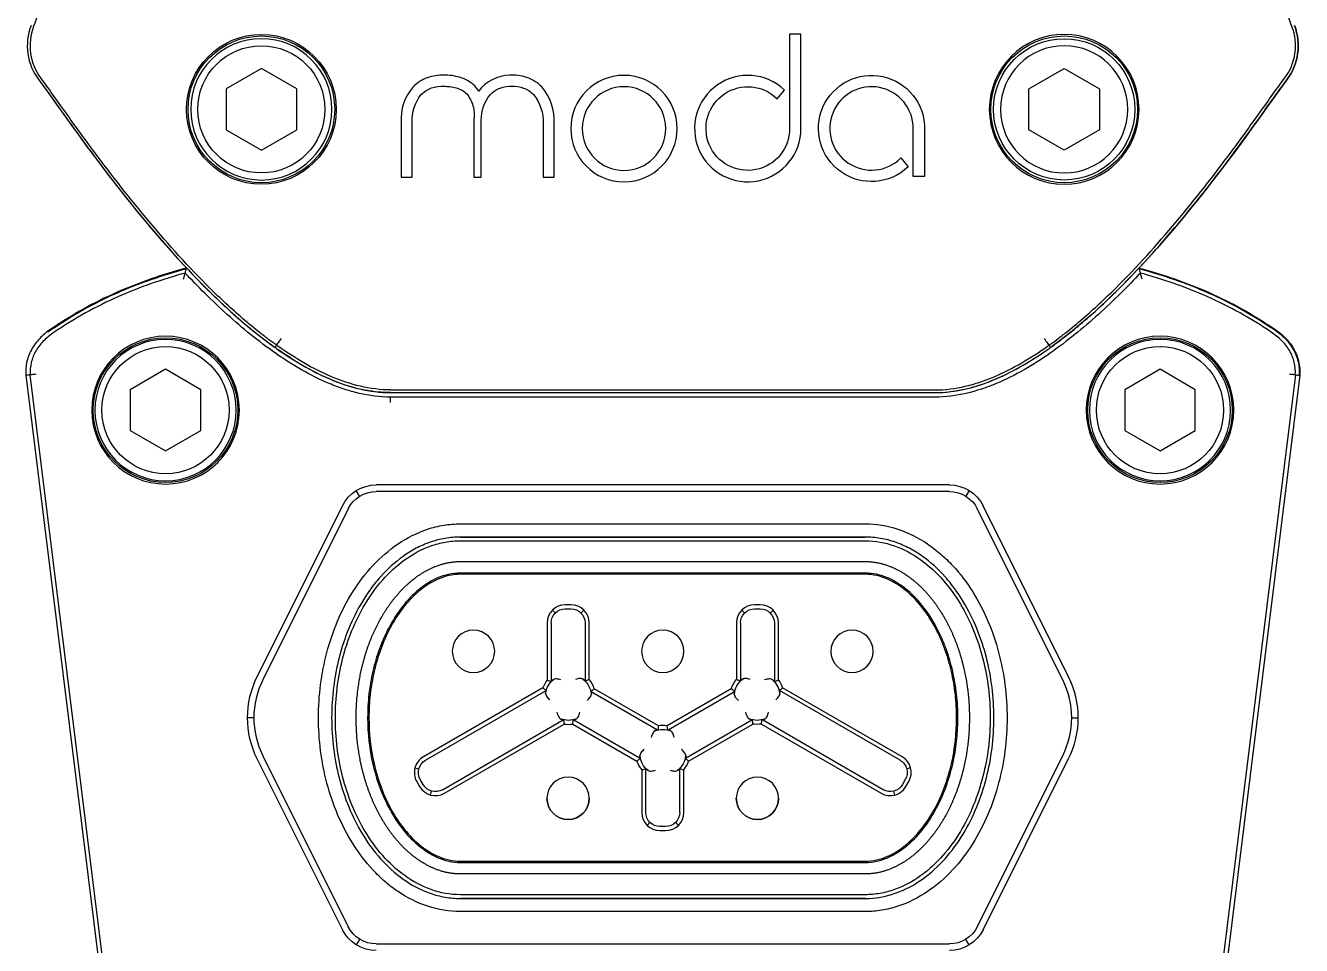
# Model space of a CAD drawing. Header units: inches. Extents: x -0.4 to 22.1, y -0.1 to 18.6.
# Drawn here: x 2.514 to 4.292, y 16.311 to 17.592 of the extents above; entities that cross this region are included whole.
import ezdxf

# ---------------------------------------------------------------- set-up
doc = ezdxf.new("R2010")
doc.units = ezdxf.units.IN
doc.header["$MEASUREMENT"] = 0
doc.layers.add('Graze 2.0', color=253, linetype='Continuous')

msp = doc.modelspace()

# ---------------------------------------------------------------- linework, layer by layer
at = {"layer": 'Graze 2.0'}
for p, q in [((3.578584, 17.580134), (3.578584, 17.448724)), ((3.594485, 17.580134), (3.578584, 17.580134)), ((3.594485, 17.448724), (3.594485, 17.580134)), ((2.842523, 17.532326), (2.79331, 17.503913)), ((2.891736, 17.503913), (2.842523, 17.532326)), ((3.912082, 17.503913), (3.961294, 17.532326)), ((3.961294, 17.532326), (4.010507, 17.503913)), ((2.79331, 17.503913), (2.79331, 17.447087)), ((2.891736, 17.447087), (2.891736, 17.503913)), ((3.561418, 17.490005), (3.571499, 17.502381)), ((3.912082, 17.447087), (3.912082, 17.503913)), ((4.010507, 17.503913), (4.010507, 17.447087)), ((3.138791, 17.461932), (3.138791, 17.381011)), ((2.79331, 17.447087), (2.842523, 17.418674)), ((2.842523, 17.418674), (2.891736, 17.447087)), ((3.037204, 17.457055), (3.037204, 17.381011)), ((3.05276, 17.381011), (3.05276, 17.457435)), ((3.149041, 17.381011), (3.149041, 17.46036)), ((3.235026, 17.455737), (3.235026, 17.381011)), ((3.250577, 17.381011), (3.250577, 17.455188)), ((3.750857, 17.381959), (3.750857, 17.448913)), ((3.766725, 17.447595), (3.766725, 17.381959)), ((3.961294, 17.418674), (3.912082, 17.447087)), ((4.010507, 17.447087), (3.961294, 17.418674)), ((3.733771, 17.407778), (3.743837, 17.395414)), ((3.037204, 17.381011), (3.05276, 17.381011)), ((3.138791, 17.381011), (3.149041, 17.381011)), ((3.235026, 17.381011), (3.250577, 17.381011)), ((3.766725, 17.381959), (3.750857, 17.381959)), ((2.67296, 15.877319), (2.520288, 17.1058)), ((2.673159, 15.877347), (2.520488, 17.105819)), ((2.708995, 17.11346), (2.659783, 17.085047)), ((2.758208, 17.085047), (2.708995, 17.11346)), ((4.094822, 17.11346), (4.045609, 17.085047)), ((4.144035, 17.085047), (4.094822, 17.11346)), ((4.283529, 17.1058), (4.130857, 15.877319)), ((2.514329, 17.105219), (2.667033, 15.876481)), ((4.289488, 17.105219), (4.136784, 15.876481)), ((2.659783, 17.085047), (2.659783, 17.028221)), ((2.758208, 17.028221), (2.758208, 17.085047)), ((3.022587, 17.084798), (3.78123, 17.084798)), ((3.022587, 17.081018), (3.78123, 17.081018)), ((3.022587, 17.081018), (3.78123, 17.081018)), ((3.022587, 17.067162), (3.022587, 17.075033)), ((3.78123, 17.074833), (3.022587, 17.074833)), ((4.045609, 17.085047), (4.045609, 17.028221)), ((4.144035, 17.028221), (4.144035, 17.085047)), ((2.659783, 17.028221), (2.708995, 16.999808)), ((2.708995, 16.999808), (2.758208, 17.028221)), ((4.045609, 17.028221), (4.094822, 16.999808)), ((4.094822, 16.999808), (4.144035, 17.028221)), ((3.801459, 16.952457), (3.002358, 16.952457)), ((2.979483, 16.936953), (2.974749, 16.944614)), ((3.801459, 16.943248), (3.002358, 16.943248)), ((3.829068, 16.944614), (3.824334, 16.936953)), ((2.955386, 16.923427), (2.836286, 16.685226)), ((2.963623, 16.919309), (2.844522, 16.681108)), ((3.959295, 16.681108), (3.840194, 16.919309)), ((3.967531, 16.685226), (3.848431, 16.923427)), ((3.119853, 16.898261), (3.683964, 16.898261)), ((3.119852, 16.879941), (3.683964, 16.879941)), ((3.683964, 16.879829), (3.119853, 16.879829)), ((3.119853, 16.874758), (3.683964, 16.874758)), ((3.119853, 16.845807), (3.683964, 16.845807)), ((3.683964, 16.829785), (3.119853, 16.829785)), ((3.683964, 16.827998), (3.119853, 16.827998)), ((3.273956, 16.785541), (3.266082, 16.785541)), ((3.537735, 16.785541), (3.529861, 16.785541)), ((3.248178, 16.778125), (3.251995, 16.774308)), ((3.266082, 16.779906), (3.273956, 16.779906)), ((3.288042, 16.774308), (3.29186, 16.778125)), ((3.515775, 16.774308), (3.511957, 16.778125)), ((3.529861, 16.779906), (3.537735, 16.779906)), ((3.551822, 16.774308), (3.555639, 16.778125)), ((3.240762, 16.760221), (3.240762, 16.68053)), ((3.246397, 16.760221), (3.246397, 16.678771)), ((3.293641, 16.760221), (3.293641, 16.679675)), ((3.299276, 16.681565), (3.299276, 16.760221)), ((3.504541, 16.760221), (3.504541, 16.681565)), ((3.510176, 16.760221), (3.510176, 16.679675)), ((3.55742, 16.760221), (3.55742, 16.678771)), ((3.563055, 16.68053), (3.563055, 16.760221)), ((3.234846, 16.669995), (3.068389, 16.573891)), ((3.071206, 16.56901), (3.239264, 16.666039)), ((3.301944, 16.66487), (3.394621, 16.611363)), ((3.395877, 16.617145), (3.306473, 16.668763)), ((3.497345, 16.668763), (3.40794, 16.617145)), ((3.409196, 16.611363), (3.501873, 16.66487)), ((3.732611, 16.56901), (3.564553, 16.666039)), ((3.735428, 16.573891), (3.568971, 16.669995)), ((2.831851, 16.628288), (2.822845, 16.628288)), ((3.971966, 16.628288), (3.980972, 16.628288)), ((3.094828, 16.528096), (3.263158, 16.625281)), ((3.097646, 16.523216), (3.264414, 16.619499)), ((3.276477, 16.619499), (3.365881, 16.567882)), ((3.277733, 16.625281), (3.37041, 16.571774)), ((3.433407, 16.571774), (3.526084, 16.625281)), ((3.437936, 16.567882), (3.52734, 16.619499)), ((3.539403, 16.619499), (3.706171, 16.523216)), ((3.708989, 16.528096), (3.54066, 16.625281)), ((2.844522, 16.575467), (2.963623, 16.337267)), ((3.840194, 16.337267), (3.959295, 16.575467)), ((2.836286, 16.571349), (2.955386, 16.333148)), ((3.056591, 16.558516), (3.061806, 16.557119)), ((3.372651, 16.555587), (3.372651, 16.496354)), ((3.378287, 16.496354), (3.378287, 16.557413)), ((3.425531, 16.496354), (3.425531, 16.557413)), ((3.431166, 16.496354), (3.431166, 16.555587)), ((3.747226, 16.558516), (3.742011, 16.557119)), ((3.848431, 16.333148), (3.967531, 16.571349)), ((3.059121, 16.539303), (3.063058, 16.532484)), ((3.067938, 16.535301), (3.064001, 16.54212)), ((3.739816, 16.54212), (3.735879, 16.535301)), ((3.740759, 16.532484), (3.744696, 16.539303)), ((3.078432, 16.520686), (3.07983, 16.525901)), ((3.725385, 16.520686), (3.723987, 16.525901)), ((3.383885, 16.482268), (3.380068, 16.47845)), ((3.405846, 16.476669), (3.397972, 16.476669)), ((3.397972, 16.471034), (3.405846, 16.471034)), ((3.42375, 16.47845), (3.419932, 16.482268)), ((3.119853, 16.428578), (3.683964, 16.428578)), ((3.119853, 16.426791), (3.683964, 16.426791)), ((3.683964, 16.410768), (3.119853, 16.410768)), ((3.683964, 16.381817), (3.119853, 16.381817)), ((3.119853, 16.376747), (3.683964, 16.376747)), ((3.683964, 16.376634), (3.119854, 16.376634)), ((3.683965, 16.358314), (3.119852, 16.358314)), ((2.979483, 16.319623), (2.974749, 16.311962)), ((3.002358, 16.313327), (3.801459, 16.313327)), ((3.829068, 16.311962), (3.824334, 16.319623))]:
    msp.add_line(p, q, dxfattribs=at)
for centre, radius in [((2.842523, 17.4755), 0.104331), ((2.842523, 17.4755), 0.1022), ((3.961294, 17.4755), 0.1022), ((3.961294, 17.4755), 0.098425), ((2.842523, 17.4755), 0.088583), ((2.708995, 17.056634), 0.100737), ((2.708995, 17.056634), 0.088583), ((4.094822, 17.056634), 0.100737), ((4.094822, 17.056634), 0.088583)]:
    msp.add_circle(centre, radius, dxfattribs=at)
at = {"layer": 'Graze 2.0', "extrusion": (0, 0, -1)}
for centre, radius in [((-2.842523, 17.4755), 0.098425), ((-3.961294, 17.4755), 0.104331), ((-3.961294, 17.4755), 0.088583), ((-3.347839, 17.448723), 0.074121), ((-3.347839, 17.448723), 0.05822), ((-2.708995, 17.056634), 0.102867), ((-4.094822, 17.056634), 0.102867), ((-2.708995, 17.056634), 0.098425), ((-4.094822, 17.056634), 0.098425), ((-3.138129, 16.720807), 0.029511), ((-3.401909, 16.720807), 0.029511), ((-3.665688, 16.720807), 0.029511), ((-3.270019, 16.516083), 0.029511), ((-3.533798, 16.516083), 0.029511)]:
    msp.add_circle(centre, radius, dxfattribs=at)
at = {"layer": 'Graze 2.0'}
for centre, radius, start, end in [((2.595103, 17.564093), 0.07874, 159.079656, 217.187796), ((2.595103, 17.564093), 0.07874, 159.079656, 217.187796), ((2.595103, 17.564093), 0.074961, 159.079656, 217.187796), ((4.208714, 17.564093), 0.074961, 322.812204, 20.920344), ((4.208714, 17.564093), 0.07874, 322.812204, 20.920344), ((3.520365, 17.448724), 0.07412, 46.378915, 0.000036), ((3.107184, 17.461226), 0.070103, 139.548205, 183.411243), ((3.107787, 17.477131), 0.044617, 32.311824, 43.890986), ((3.177214, 17.459202), 0.073472, 356.867796, 40.400317), ((3.692795, 17.448913), 0.058062, 0, 314.889184), ((3.266082, 16.760221), 0.02532, 90, 180), ((3.273956, 16.760221), 0.02532, 0, 90), ((3.529861, 16.760221), 0.02532, 90, 180), ((3.537735, 16.760221), 0.02532, 0, 90), ((2.950163, 16.628288), 0.127319, 153.434949, 206.565051), ((2.950163, 16.628288), 0.11811, 153.434949, 206.565051), ((3.270445, 16.656935), 0.037919, 141.51936, 159.854467), ((3.270445, 16.656935), 0.037919, 18.174354, 40.507464), ((3.853654, 16.628288), 0.11811, 333.434949, 26.565051), ((3.853654, 16.628288), 0.127319, 333.434949, 26.565051), ((3.270445, 16.656935), 0.037919, 260.847223, 279.152777), ((3.401909, 16.579709), 0.037919, 80.847223, 99.152777), ((3.081049, 16.551963), 0.02532, 120, 210), ((3.722768, 16.551963), 0.02532, 330, 60), ((3.401909, 16.579709), 0.037919, 198.174354, 219.504925), ((3.401909, 16.579709), 0.037919, 320.495075, 341.825646), ((3.084986, 16.545144), 0.02532, 210, 300), ((3.718831, 16.545144), 0.02532, 240, 330), ((3.397972, 16.496354), 0.02532, 180, 270), ((3.405846, 16.496354), 0.02532, 270, 0)]:
    msp.add_arc(centre, radius, start, end, dxfattribs=at)
at = {"layer": 'Graze 2.0', "extrusion": (0, 0, -1)}
for centre, radius, start, end in [((-4.208714, 17.564093), 0.07874, 159.079656, 217.187796), ((-3.692795, 17.448913), 0.073942, 226.346442, 181.021275), ((-3.520365, 17.448724), 0.058219, 180, 134.840768), ((-3.108023, 17.461025), 0.05538, 356.283525, 39.474674), ((-3.204182, 17.461156), 0.055147, 359.172828, 39.685672), ((-3.176351, 17.459009), 0.058767, 140.566498, 183.191887), ((-3.002358, 16.899941), 0.052516, 26.565051, 90), ((-3.801459, 16.899941), 0.052516, 90, 153.434949), ((-3.002358, 16.899941), 0.043307, 26.565051, 90), ((-3.801459, 16.899941), 0.043307, 90, 153.434949), ((-3.266082, 16.760221), 0.019685, 0, 90), ((-3.273956, 16.760221), 0.019685, 90, 180), ((-3.529861, 16.760221), 0.019685, 0, 90), ((-3.537735, 16.760221), 0.019685, 90, 180), ((-3.270445, 16.656935), 0.032284, 9.196001, 49.476322), ((-3.270445, 16.656935), 0.032284, 128.559625, 172.733429), ((-3.533372, 16.656935), 0.032284, 7.266418, 51.44183), ((-3.533372, 16.656935), 0.032284, 130.525217, 170.805235), ((-3.270445, 16.656935), 0.032284, 249.876572, 290.125418), ((-3.533372, 16.656935), 0.032284, 249.876572, 290.125418), ((-3.401909, 16.579709), 0.032284, 69.876572, 110.125418), ((-3.401909, 16.579709), 0.032284, 309.535451, 352.735475), ((-3.401909, 16.579709), 0.032284, 187.266363, 230.465668), ((-3.081049, 16.551963), 0.019685, 330, 60), ((-3.722768, 16.551963), 0.019685, 120, 210), ((-3.084986, 16.545144), 0.019685, 240, 330), ((-3.718831, 16.545144), 0.019685, 210, 300), ((-3.397972, 16.496354), 0.019685, 270, 0), ((-3.405846, 16.496354), 0.019685, 180, 270), ((-3.002358, 16.356634), 0.052516, 270, 333.434949), ((-3.002358, 16.356634), 0.043307, 270, 333.434949), ((-3.801459, 16.356634), 0.043307, 206.565051, 270), ((-3.801459, 16.356634), 0.052516, 206.565051, 270)]:
    msp.add_arc(centre, radius, start, end, dxfattribs=at)
at = {"layer": 'Graze 2.0', "extrusion": (-6.12303e-17, 6.12303e-17, -1)}
for centre, radius, start, end in [((-3.533372, 16.656935), 0.037919, 18.174354, 40.507464), ((-3.533372, 16.656935), 0.037919, 141.51936, 159.854467), ((-3.533372, 16.656935), 0.037919, 260.847223, 279.152777), ((-3.270019, 16.516083), 0.029511, 270, 359.999997), ((-3.270019, 16.516083), 0.029511, 180.000003, 270), ((-3.533798, 16.516083), 0.029511, 270, 359.999997), ((-3.533798, 16.516083), 0.029511, 180.000003, 270)]:
    msp.add_arc(centre, radius, start, end, dxfattribs=at)
at = {"layer": 'Graze 2.0'}
for points, degree, knots in [([(2.525084, 17.590859), (2.535901, 17.619157), (2.54864, 17.646723), (2.576654, 17.700564), (2.591925, 17.726823), (2.608215, 17.752453)], 3, [0, 0, 0, 0, 0.5, 0.5, 1, 1, 1, 1]), ([(4.278733, 17.590859), (4.267916, 17.619156), (4.255178, 17.64672), (4.227167, 17.700558), (4.211888, 17.726829), (4.195603, 17.752453)], 3, [0, 0, 0, 0, 0.5, 0.5, 1, 1, 1, 1]), ([(2.532374, 17.5165), (2.538697, 17.508166), (2.544761, 17.499639), (2.556934, 17.482622), (2.563004, 17.474101), (2.581289, 17.448593), (2.593577, 17.431659), (2.631022, 17.381301), (2.656764, 17.348265), (2.710503, 17.284219), (2.738462, 17.253182), (2.783093, 17.209064), (2.798436, 17.194766), (2.822174, 17.174341), (2.830216, 17.167698), (2.842505, 17.158026), (2.846639, 17.15485), (2.854376, 17.149066), (2.857979, 17.146457), (2.861589, 17.143858)], 3, [0, 0, 0, 0, 0.06278875, 0.06278875, 0.12557751, 0.12557751, 0.25115501, 0.25115501, 0.50231002, 0.50231002, 0.75346503, 0.75346503, 0.87904254, 0.87904254, 0.94183129, 0.94183129, 0.97322567, 0.97322567, 1, 1, 1, 1]), ([(2.863753, 17.146957), (2.86016, 17.149544), (2.856603, 17.15212), (2.848928, 17.157858), (2.844819, 17.161014), (2.8326, 17.170631), (2.824601, 17.177239), (2.800977, 17.197565), (2.785697, 17.211805), (2.741226, 17.255765), (2.713339, 17.286719), (2.659719, 17.350624), (2.634022, 17.383602), (2.596627, 17.433892), (2.584354, 17.450805), (2.56608, 17.476298), (2.560012, 17.484816), (2.547831, 17.501844), (2.541763, 17.510377), (2.535385, 17.518784)], 3, [0, 0, 0, 0, 0.02667398, 0.02667398, 0.0580716, 0.0580716, 0.12086682, 0.12086682, 0.24645728, 0.24645728, 0.49763818, 0.49763818, 0.74881909, 0.74881909, 0.87440955, 0.87440955, 0.93720477, 0.93720477, 1, 1, 1, 1]), ([(3.139941, 17.508063), (3.134736, 17.513136), (3.126897, 17.517723), (3.111854, 17.522262), (3.104329, 17.52311), (3.089067, 17.523206), (3.08119, 17.522206), (3.066241, 17.516933), (3.059057, 17.512004), (3.053838, 17.50671)], 3, [0, 0, 0, 0, 0.25, 0.25, 0.5, 0.5, 0.75, 0.75, 1, 1, 1, 1]), ([(3.233166, 17.506821), (3.227907, 17.512302), (3.220065, 17.517437), (3.204323, 17.522623), (3.196162, 17.523433), (3.172055, 17.522274), (3.154994, 17.514564), (3.145496, 17.50098)], 3, [0, 0, 0, 0, 0.25, 0.25, 0.5, 0.5, 1, 1, 1, 1]), ([(3.940064, 17.146957), (3.943663, 17.149548), (3.947225, 17.152129), (3.954914, 17.157877), (3.959032, 17.16104), (3.971277, 17.170679), (3.979296, 17.177306), (4.002989, 17.197698), (4.018262, 17.211941), (4.062666, 17.255848), (4.090533, 17.286781), (4.144136, 17.350671), (4.169835, 17.383654), (4.207217, 17.433929), (4.219485, 17.450835), (4.237751, 17.476317), (4.243816, 17.484831), (4.255992, 17.501853), (4.262058, 17.510383), (4.268432, 17.518784)], 3, [0, 0, 0, 0, 0.02668085, 0.02668085, 0.05807824, 0.05807824, 0.12087302, 0.12087302, 0.24646259, 0.24646259, 0.49764173, 0.49764173, 0.74882086, 0.74882086, 0.87441043, 0.87441043, 0.93720522, 0.93720522, 1, 1, 1, 1]), ([(3.942241, 17.143867), (3.945853, 17.146467), (3.949457, 17.149078), (3.957204, 17.15487), (3.961346, 17.158052), (3.973662, 17.167747), (3.981723, 17.174408), (4.005531, 17.194899), (4.020867, 17.209201), (4.06543, 17.253266), (4.093369, 17.284282), (4.14709, 17.348312), (4.172834, 17.381353), (4.210267, 17.431696), (4.222549, 17.448622), (4.240827, 17.47412), (4.246894, 17.482638), (4.259063, 17.499648), (4.265125, 17.508171), (4.271443, 17.5165)], 3, [0, 0, 0, 0, 0.02674934, 0.02674934, 0.05814452, 0.05814452, 0.12093488, 0.12093488, 0.24651562, 0.24651562, 0.49767708, 0.49767708, 0.74883854, 0.74883854, 0.87441927, 0.87441927, 0.93720963, 0.93720963, 1, 1, 1, 1]), ([(3.065275, 17.496232), (3.067346, 17.498265), (3.069572, 17.50008), (3.074418, 17.503154), (3.077079, 17.504407), (3.085264, 17.50712), (3.091105, 17.50775), (3.099682, 17.507671), (3.102534, 17.507483), (3.108225, 17.506832), (3.111097, 17.50634), (3.119384, 17.503977), (3.124419, 17.500961), (3.128754, 17.497099)], 3, [0, 0, 0, 0, 0.125, 0.125, 0.25, 0.25, 0.5, 0.5, 0.625, 0.625, 0.75, 0.75, 1, 1, 1, 1]), ([(3.128754, 17.497099), (3.132745, 17.492214), (3.135709, 17.486546), (3.139063, 17.474554), (3.13953, 17.46819), (3.138791, 17.461932)], 3, [0, 0, 0, 0, 0.5, 0.5, 1, 1, 1, 1]), ([(3.161743, 17.496372), (3.163722, 17.498307), (3.165837, 17.500051), (3.170424, 17.503039), (3.172936, 17.504284), (3.180697, 17.507005), (3.186259, 17.507681), (3.197173, 17.507716), (3.202712, 17.50695), (3.213072, 17.503333), (3.217832, 17.500292), (3.22174, 17.496337)], 3, [0, 0, 0, 0, 0.125, 0.125, 0.25, 0.25, 0.5, 0.5, 0.75, 0.75, 1, 1, 1, 1]), ([(2.738239, 17.254547), (2.704999, 17.245487), (2.672305, 17.234409), (2.625026, 17.213495), (2.609608, 17.205835), (2.579499, 17.18906), (2.564892, 17.179944), (2.550558, 17.170385)], 3, [0, 0, 0, 0, 0.5, 0.5, 0.75, 0.75, 1, 1, 1, 1]), ([(2.550995, 17.16973), (2.56529, 17.179263), (2.579856, 17.188354), (2.60988, 17.205088), (2.625254, 17.212731), (2.672396, 17.233598), (2.70485, 17.24463), (2.737993, 17.253664)], 3, [0, 0, 0, 0, 0.25, 0.25, 0.5, 0.5, 1, 1, 1, 1]), ([(2.73392, 17.238965), (2.734498, 17.241079), (2.73509, 17.243233), (2.736016, 17.246588), (2.736342, 17.247758), (2.73636, 17.247824)], 3, [0, 0, 0, 0, 0.5, 0.5, 1, 1, 1, 1]), ([(2.73636, 17.247824), (2.736575, 17.248596), (2.736789, 17.249368), (2.73721, 17.250874), (2.737415, 17.251609), (2.737826, 17.253078), (2.738032, 17.253813), (2.738239, 17.254547)], 3, [0, 0, 0, 0, 0.34423901, 0.34423901, 0.67211951, 0.67211951, 1, 1, 1, 1]), ([(4.067457, 17.247824), (4.067234, 17.248628), (4.06701, 17.249432), (4.066585, 17.250955), (4.066384, 17.251673), (4.065982, 17.25311), (4.06578, 17.253829), (4.065578, 17.254547)], 3, [0, 0, 0, 0, 0.35857204, 0.35857204, 0.67928602, 0.67928602, 1, 1, 1, 1]), ([(4.065578, 17.254547), (4.09885, 17.245478), (4.131579, 17.234386), (4.1789, 17.213444), (4.194305, 17.205783), (4.224322, 17.189055), (4.238918, 17.179949), (4.253259, 17.170385)], 3, [0, 0, 0, 0, 0.5, 0.5, 0.75, 0.75, 1, 1, 1, 1]), ([(4.065824, 17.253664), (4.098966, 17.244631), (4.131424, 17.233596), (4.178565, 17.21273), (4.193939, 17.205087), (4.223961, 17.188354), (4.238528, 17.179262), (4.252822, 17.16973)], 3, [0, 0, 0, 0, 0.5, 0.5, 0.75, 0.75, 1, 1, 1, 1]), ([(4.069897, 17.238965), (4.06932, 17.241079), (4.068727, 17.243233), (4.067801, 17.246588), (4.067475, 17.247758), (4.067457, 17.247824)], 3, [0, 0, 0, 0, 0.5, 0.5, 1, 1, 1, 1]), ([(2.736297, 17.247598), (2.704529, 17.238788), (2.673348, 17.228106), (2.627695, 17.207912), (2.612449, 17.200337), (2.582679, 17.183751), (2.568227, 17.174733), (2.55399, 17.165239)], 3, [0, 0, 0, 0, 0.49081826, 0.49081826, 0.74540913, 0.74540913, 1, 1, 1, 1]), ([(3.022587, 17.074833), (3.007622, 17.074833), (2.993065, 17.076737), (2.971748, 17.081653), (2.964721, 17.083637), (2.950814, 17.088209), (2.943921, 17.090806), (2.923754, 17.099231), (2.910857, 17.105725), (2.885872, 17.119994), (2.873782, 17.127764), (2.850198, 17.144249), (2.83868, 17.152981), (2.81633, 17.171056), (2.80547, 17.180412), (2.784234, 17.199621), (2.773857, 17.209473), (2.754391, 17.228727), (2.74528, 17.238122), (2.736298, 17.247598)], 3, [0, 0, 0, 0, 0.12637049, 0.12637049, 0.18955574, 0.18955574, 0.25274099, 0.25274099, 0.37911148, 0.37911148, 0.50548197, 0.50548197, 0.63185247, 0.63185247, 0.75822296, 0.75822296, 0.88459345, 0.88459345, 1, 1, 1, 1]), ([(4.06752, 17.247598), (4.058535, 17.23812), (4.049422, 17.228723), (4.029956, 17.209469), (4.01958, 17.19962), (3.998357, 17.180414), (3.987502, 17.171059), (3.965165, 17.153), (3.953658, 17.144276), (3.91817, 17.119473), (3.893349, 17.104759), (3.852878, 17.087884), (3.839028, 17.083248), (3.810714, 17.076739), (3.796202, 17.074833), (3.78123, 17.074833)], 3, [0, 0, 0, 0, 0.11540889, 0.11540889, 0.24177905, 0.24177905, 0.36814921, 0.36814921, 0.49451937, 0.49451937, 0.74725968, 0.74725968, 0.87362984, 0.87362984, 1, 1, 1, 1]), ([(4.249827, 17.165239), (4.235583, 17.174737), (4.221142, 17.183746), (4.191463, 17.200286), (4.176228, 17.207862), (4.130537, 17.228083), (4.099319, 17.23878), (4.06752, 17.247598)], 3, [0, 0, 0, 0, 0.25458654, 0.25458654, 0.50917308, 0.50917308, 1, 1, 1, 1]), ([(2.550558, 17.170385), (2.545098, 17.166744), (2.539994, 17.162707), (2.530751, 17.153561), (2.526575, 17.14838), (2.52159, 17.13999), (2.520127, 17.137082), (2.51765, 17.131017), (2.516641, 17.127859), (2.514382, 17.118351), (2.513852, 17.111842), (2.514329, 17.105219)], 3, [0, 0, 0, 0, 0.25, 0.25, 0.5, 0.5, 0.625, 0.625, 0.75, 0.75, 1, 1, 1, 1]), ([(2.55399, 17.165239), (2.548807, 17.161783), (2.544018, 17.157987), (2.535429, 17.149488), (2.531597, 17.144723), (2.527056, 17.137079), (2.525731, 17.134444), (2.523499, 17.128979), (2.522587, 17.126126), (2.520556, 17.117578), (2.520075, 17.111775), (2.520488, 17.105819)], 3, [0, 0, 0, 0, 0.25054522, 0.25054522, 0.50109044, 0.50109044, 0.62636305, 0.62636305, 0.75163566, 0.75163566, 1, 1, 1, 1]), ([(4.283329, 17.105819), (4.283741, 17.111749), (4.28327, 17.117519), (4.28124, 17.126095), (4.280323, 17.128963), (4.278099, 17.134415), (4.276774, 17.137058), (4.273738, 17.14217), (4.272014, 17.144655), (4.268262, 17.14938), (4.266241, 17.151613), (4.259798, 17.157988), (4.255022, 17.161775), (4.249827, 17.165239)], 3, [0, 0, 0, 0, 0.24835718, 0.24835718, 0.37363106, 0.37363106, 0.49890494, 0.49890494, 0.62417882, 0.62417882, 0.7494527, 0.7494527, 1, 1, 1, 1]), ([(4.252822, 17.16973), (4.258229, 17.166125), (4.26328, 17.162132), (4.27242, 17.153099), (4.276563, 17.147974), (4.283163, 17.136883), (4.285671, 17.130791), (4.288656, 17.11822), (4.289172, 17.111817), (4.288704, 17.105296)], 3, [0, 0, 0, 0, 0.25, 0.25, 0.5, 0.5, 0.75, 0.75, 1, 1, 1, 1]), ([(4.253259, 17.170385), (4.258725, 17.16674), (4.263829, 17.162702), (4.270752, 17.155851), (4.27294, 17.153436), (4.277025, 17.148293), (4.278909, 17.145577), (4.28224, 17.139967), (4.283703, 17.137055), (4.286174, 17.130996), (4.287187, 17.127824), (4.289445, 17.118287), (4.289963, 17.111812), (4.289488, 17.105219)], 3, [0, 0, 0, 0, 0.25, 0.25, 0.375, 0.375, 0.5, 0.5, 0.625, 0.625, 0.75, 0.75, 1, 1, 1, 1]), ([(2.86156, 17.143879), (2.861848, 17.144283), (2.862135, 17.144687), (2.862645, 17.145402), (2.862867, 17.145713), (2.863271, 17.14628), (2.863453, 17.146536), (2.863636, 17.146792)], 3, [0, 0, 0, 0, 0.41591971, 0.41591971, 0.73627407, 0.73627407, 1, 1, 1, 1]), ([(2.86159, 17.143858), (2.862217, 17.143415), (2.862844, 17.142972), (2.875283, 17.134193), (2.887403, 17.126333), (2.91246, 17.111886), (2.925329, 17.105336), (2.951967, 17.094097), (2.96565, 17.089447), (2.993751, 17.082894), (3.008217, 17.081018), (3.022587, 17.081018)], 3, [0, 0, 0, 0, 0.01310113, 0.01310113, 0.25982585, 0.25982585, 0.50655056, 0.50655056, 0.75327528, 0.75327528, 1, 1, 1, 1]), ([(2.863636, 17.146792), (2.863667, 17.146836), (2.864423, 17.147897), (2.866949, 17.15144), (2.868721, 17.153926), (2.870491, 17.156408)], 3, [0, 0, 0, 0, 0.5, 0.5, 1, 1, 1, 1]), ([(3.022587, 17.084798), (3.008542, 17.084798), (2.994366, 17.086632), (2.966752, 17.093071), (2.953269, 17.09765), (2.926966, 17.108748), (2.914233, 17.115227), (2.889406, 17.129541), (2.877381, 17.137338), (2.865018, 17.146064), (2.864386, 17.146511), (2.863753, 17.146957)], 3, [0, 0, 0, 0, 0.24667467, 0.24667467, 0.49334934, 0.49334934, 0.740024, 0.740024, 0.98669867, 0.98669867, 1, 1, 1, 1]), ([(3.78123, 17.084798), (3.795423, 17.084798), (3.809407, 17.086623), (3.830155, 17.091459), (3.837025, 17.093425), (3.850528, 17.097917), (3.857186, 17.100449), (3.876918, 17.10878), (3.889687, 17.115284), (3.914422, 17.12955), (3.926432, 17.137336), (3.938799, 17.146064), (3.939431, 17.14651), (3.940064, 17.146957)], 3, [0, 0, 0, 0, 0.24667618, 0.24667618, 0.37001427, 0.37001427, 0.49335236, 0.49335236, 0.74002854, 0.74002854, 0.98670472, 0.98670472, 1, 1, 1, 1]), ([(3.78123, 17.081018), (3.795751, 17.081018), (3.810021, 17.082885), (3.831136, 17.087807), (3.838116, 17.089805), (3.851823, 17.094364), (3.858572, 17.096932), (3.878556, 17.105369), (3.891461, 17.111943), (3.916426, 17.126342), (3.92853, 17.13419), (3.940977, 17.142976), (3.941609, 17.143421), (3.94224, 17.143867)], 3, [0, 0, 0, 0, 0.24670337, 0.24670337, 0.37005505, 0.37005505, 0.49340674, 0.49340674, 0.7401101, 0.7401101, 0.98681347, 0.98681347, 1, 1, 1, 1]), ([(3.933326, 17.156408), (3.935096, 17.153926), (3.936868, 17.151439), (3.939394, 17.147897), (3.94015, 17.146836), (3.940181, 17.146792)], 3, [0, 0, 0, 0, 0.5, 0.5, 1, 1, 1, 1]), ([(3.942257, 17.143879), (3.941979, 17.144269), (3.941701, 17.14466), (3.941196, 17.145368), (3.940969, 17.145686), (3.940556, 17.146266), (3.940368, 17.146529), (3.940181, 17.146792)], 3, [0, 0, 0, 0, 0.40207111, 0.40207111, 0.72934977, 0.72934977, 1, 1, 1, 1]), ([(2.520288, 17.1058), (2.519384, 17.105712), (2.51848, 17.105624), (2.516494, 17.105431), (2.515412, 17.105325), (2.514329, 17.105219)], 3, [0, 0, 0, 0, 0.45508907, 0.45508907, 1, 1, 1, 1]), ([(2.528127, 17.106551), (2.526118, 17.10636), (2.524097, 17.106167), (2.521213, 17.105889), (2.520341, 17.105805), (2.520288, 17.1058)], 3, [0, 0, 0, 0, 0.5, 0.5, 1, 1, 1, 1]), ([(4.283529, 17.1058), (4.283476, 17.105805), (4.282604, 17.105889), (4.279721, 17.106167), (4.277699, 17.10636), (4.275691, 17.106551)], 3, [0, 0, 0, 0, 0.5, 0.5, 1, 1, 1, 1]), ([(4.283529, 17.1058), (4.284433, 17.105712), (4.285337, 17.105624), (4.287323, 17.105431), (4.288406, 17.105325), (4.289488, 17.105219)], 3, [0, 0, 0, 0, 0.45508746, 0.45508746, 1, 1, 1, 1]), ([(3.119852, 16.358314), (3.104265, 16.358307), (3.089112, 16.360847), (3.05959, 16.370542), (3.045795, 16.377532), (3.026534, 16.390545), (3.020377, 16.395293), (3.008762, 16.405356), (3.003266, 16.410695), (2.987603, 16.427521), (2.978185, 16.439954), (2.961812, 16.465976), (2.9548, 16.479556), (2.942818, 16.507708), (2.937826, 16.522379), (2.929929, 16.552146), (2.926992, 16.567186), (2.923101, 16.597572), (2.922146, 16.61298), (2.922171, 16.659238), (2.92598, 16.689508), (2.937768, 16.733999), (2.942769, 16.748737), (2.954768, 16.776962), (2.961783, 16.790554), (2.978137, 16.816544), (2.987561, 16.829008), (3.008477, 16.851479), (3.020075, 16.86166), (3.045778, 16.87904), (3.059481, 16.885977), (3.081551, 16.893257), (3.08913, 16.895139), (3.104359, 16.897632), (3.112061, 16.89826), (3.119853, 16.898261)], 3, [0, 0, 0, 0, 0.0625, 0.0625, 0.125, 0.125, 0.15625, 0.15625, 0.1875, 0.1875, 0.25, 0.25, 0.3125, 0.3125, 0.375, 0.375, 0.4375, 0.4375, 0.5, 0.5, 0.625, 0.625, 0.6875, 0.6875, 0.75, 0.75, 0.8125, 0.8125, 0.875, 0.875, 0.9375, 0.9375, 0.96875, 0.96875, 1, 1, 1, 1]), ([(3.683964, 16.898261), (3.699545, 16.898259), (3.714699, 16.895734), (3.744221, 16.886033), (3.758012, 16.879053), (3.777272, 16.866037), (3.783423, 16.861285), (3.795037, 16.851225), (3.800538, 16.845892), (3.816205, 16.829068), (3.82562, 16.816631), (3.842002, 16.790615), (3.849012, 16.777033), (3.860994, 16.748878), (3.865987, 16.734204), (3.873888, 16.704437), (3.8768, 16.689392), (3.88069, 16.659002), (3.881664, 16.643591), (3.881661, 16.59734), (3.877835, 16.567078), (3.866055, 16.522591), (3.861054, 16.507853), (3.849056, 16.47963), (3.842039, 16.466041), (3.825698, 16.440048), (3.81627, 16.427586), (3.795358, 16.40511), (3.783766, 16.39493), (3.758055, 16.377549), (3.744355, 16.370603), (3.722283, 16.363326), (3.714698, 16.361452), (3.699464, 16.358955), (3.691761, 16.358311), (3.683965, 16.358314)], 3, [0, 0, 0, 0, 0.0625, 0.0625, 0.125, 0.125, 0.15625, 0.15625, 0.1875, 0.1875, 0.25, 0.25, 0.3125, 0.3125, 0.375, 0.375, 0.4375, 0.4375, 0.5, 0.5, 0.625, 0.625, 0.6875, 0.6875, 0.75, 0.75, 0.8125, 0.8125, 0.875, 0.875, 0.9375, 0.9375, 0.96875, 0.96875, 1, 1, 1, 1]), ([(3.119852, 16.879941), (3.112664, 16.879941), (3.105564, 16.879323), (3.091533, 16.876892), (3.084551, 16.875059), (3.071071, 16.870368), (3.064563, 16.867515), (3.051965, 16.8609), (3.045837, 16.857108), (3.028408, 16.844732), (3.017989, 16.835174), (3.003793, 16.819276), (2.999286, 16.813685), (2.990879, 16.802215), (2.986961, 16.796323), (2.975979, 16.778223), (2.969681, 16.765594), (2.958889, 16.739342), (2.95443, 16.725743), (2.947418, 16.698423), (2.944823, 16.6846), (2.941349, 16.656646), (2.940472, 16.642458), (2.940479, 16.599796), (2.943896, 16.571866), (2.954444, 16.530784), (2.958921, 16.517152), (2.969684, 16.490978), (2.975977, 16.478355), (2.990653, 16.454172), (2.999125, 16.442522), (3.018004, 16.421389), (3.028436, 16.411807), (3.051832, 16.395226), (3.064333, 16.38855), (3.084565, 16.381512), (3.091543, 16.379688), (3.105564, 16.377259), (3.112662, 16.376634), (3.119853, 16.376634)], 3, [0, 0, 0, 0, 0.03124895, 0.03124895, 0.06249899, 0.06249899, 0.09374902, 0.09374902, 0.12499905, 0.12499905, 0.18749912, 0.18749912, 0.21874916, 0.21874916, 0.24999919, 0.24999919, 0.31249926, 0.31249926, 0.37499932, 0.37499932, 0.43749939, 0.43749939, 0.49999946, 0.49999946, 0.62499959, 0.62499959, 0.68749966, 0.68749966, 0.74999973, 0.74999973, 0.8124998, 0.8124998, 0.87499986, 0.87499986, 0.93749993, 0.93749993, 0.96874997, 0.96874997, 1, 1, 1, 1]), ([(3.119853, 16.381817), (3.105816, 16.381817), (3.092221, 16.384279), (3.06582, 16.393582), (3.053599, 16.400221), (3.030907, 16.416524), (3.020754, 16.425974), (3.002487, 16.446666), (2.994283, 16.458066), (2.980044, 16.481768), (2.973959, 16.494103), (2.963565, 16.519603), (2.95924, 16.532853), (2.948965, 16.573152), (2.945652, 16.600561), (2.945664, 16.656158), (2.948981, 16.683416), (2.959163, 16.723453), (2.963484, 16.736754), (2.973919, 16.762393), (2.980014, 16.774748), (2.994209, 16.798397), (3.002399, 16.809803), (3.020726, 16.830577), (3.030838, 16.839986), (3.053493, 16.856294), (3.065729, 16.862939), (3.085397, 16.869903), (3.092212, 16.871726), (3.105905, 16.874143), (3.112835, 16.874758), (3.119853, 16.874758)], 3, [0, 0, 0, 0, 0.0625, 0.0625, 0.125, 0.125, 0.1875, 0.1875, 0.25, 0.25, 0.3125, 0.3125, 0.375, 0.375, 0.5, 0.5, 0.625, 0.625, 0.6875, 0.6875, 0.75, 0.75, 0.8125, 0.8125, 0.875, 0.875, 0.9375, 0.9375, 0.96875, 0.96875, 1, 1, 1, 1]), ([(3.683964, 16.376634), (3.698347, 16.376634), (3.712329, 16.379116), (3.739462, 16.388531), (3.752008, 16.395239), (3.775407, 16.411828), (3.785825, 16.421402), (3.804691, 16.442521), (3.813167, 16.454175), (3.827848, 16.478368), (3.834136, 16.490986), (3.844886, 16.517126), (3.849365, 16.53075), (3.85993, 16.571896), (3.863336, 16.599819), (3.863346, 16.642393), (3.862468, 16.656641), (3.858993, 16.684611), (3.856398, 16.698423), (3.849403, 16.725686), (3.844985, 16.739189), (3.83416, 16.765551), (3.827845, 16.77821), (3.816859, 16.796319), (3.812943, 16.802208), (3.80455, 16.813661), (3.800046, 16.819251), (3.785819, 16.835186), (3.775387, 16.844751), (3.757967, 16.857117), (3.751834, 16.86091), (3.739248, 16.867517), (3.732758, 16.870361), (3.719342, 16.875035), (3.71236, 16.876876), (3.698271, 16.879323), (3.691154, 16.879941), (3.683964, 16.879941)], 3, [0, 0, 0, 0, 0.0625, 0.0625, 0.125, 0.125, 0.1875, 0.1875, 0.25, 0.25, 0.3125, 0.3125, 0.375, 0.375, 0.5, 0.5, 0.5625, 0.5625, 0.625, 0.625, 0.6875, 0.6875, 0.75, 0.75, 0.78125, 0.78125, 0.8125, 0.8125, 0.875, 0.875, 0.90625, 0.90625, 0.9375, 0.9375, 0.96875, 0.96875, 1, 1, 1, 1]), ([(3.683964, 16.874758), (3.697999, 16.874758), (3.711591, 16.872298), (3.737988, 16.862996), (3.75021, 16.856363), (3.772896, 16.840058), (3.783053, 16.83061), (3.801321, 16.809922), (3.809526, 16.798522), (3.823767, 16.77482), (3.829852, 16.762485), (3.840248, 16.736986), (3.844573, 16.723737), (3.854849, 16.683436), (3.858164, 16.656032), (3.858155, 16.60043), (3.85484, 16.573172), (3.844658, 16.533139), (3.840339, 16.519839), (3.829906, 16.494197), (3.82381, 16.481842), (3.809618, 16.458193), (3.801429, 16.446789), (3.783102, 16.426008), (3.772993, 16.416596), (3.750338, 16.400294), (3.738099, 16.393641), (3.718433, 16.386677), (3.711614, 16.384858), (3.697916, 16.382439), (3.690984, 16.381817), (3.683964, 16.381817)], 3, [0, 0, 0, 0, 0.0625, 0.0625, 0.125, 0.125, 0.1875, 0.1875, 0.25, 0.25, 0.3125, 0.3125, 0.375, 0.375, 0.5, 0.5, 0.625, 0.625, 0.6875, 0.6875, 0.75, 0.75, 0.8125, 0.8125, 0.875, 0.875, 0.9375, 0.9375, 0.96875, 0.96875, 1, 1, 1, 1]), ([(3.119853, 16.410768), (3.102124, 16.410777), (3.084645, 16.417736), (3.068697, 16.424086), (3.05372, 16.435986), (3.040211, 16.44672), (3.028405, 16.461292), (3.017462, 16.474799), (3.008426, 16.49096), (2.99158, 16.521091), (2.982849, 16.557562), (2.974591, 16.59206), (2.974625, 16.664555), (2.982836, 16.698959), (2.991497, 16.735244), (3.008409, 16.765586), (3.01746, 16.781824), (3.028461, 16.795353), (3.040367, 16.809996), (3.053795, 16.820649), (3.068697, 16.832471), (3.084686, 16.838855), (3.102051, 16.845789), (3.119853, 16.845807)], 2, [0, 0, 0, 0.0625, 0.0625, 0.125, 0.125, 0.1875, 0.1875, 0.25, 0.25, 0.375, 0.375, 0.5, 0.625, 0.625, 0.75, 0.75, 0.8125, 0.8125, 0.875, 0.875, 0.9375, 0.9375, 1, 1, 1]), ([(3.683964, 16.845807), (3.701761, 16.845793), (3.719196, 16.838831), (3.735156, 16.832457), (3.750086, 16.820599), (3.763512, 16.809935), (3.775381, 16.79532), (3.786369, 16.781788), (3.795427, 16.765552), (3.81227, 16.735359), (3.820985, 16.698943), (3.829196, 16.664628), (3.829221, 16.5921), (3.820975, 16.557595), (3.81228, 16.521209), (3.795413, 16.491001), (3.78638, 16.474824), (3.775437, 16.461319), (3.763628, 16.446746), (3.750089, 16.435981), (3.735193, 16.424137), (3.7192, 16.417749), (3.701635, 16.410733), (3.683964, 16.410768)], 2, [0, 0, 0, 0.0625, 0.0625, 0.125, 0.125, 0.1875, 0.1875, 0.25, 0.25, 0.375, 0.375, 0.5, 0.625, 0.625, 0.75, 0.75, 0.8125, 0.8125, 0.875, 0.875, 0.9375, 0.9375, 1, 1, 1]), ([(3.119853, 16.829785), (3.114373, 16.829785), (3.108809, 16.829149), (3.098151, 16.826774), (3.093005, 16.825055), (3.08302, 16.820716), (3.078143, 16.818066), (3.06893, 16.812149), (3.064574, 16.808884), (3.056276, 16.801845), (3.052338, 16.798068), (3.04483, 16.79006), (3.041282, 16.785855), (3.031321, 16.772896), (3.025524, 16.763721), (3.015284, 16.744511), (3.010835, 16.734409), (3.003373, 16.713967), (3.000333, 16.703574), (2.995473, 16.682482), (2.99366, 16.671783), (2.991234, 16.650085), (2.990626, 16.639113), (2.990641, 16.606236), (2.993021, 16.584721), (3.000314, 16.55308), (3.003367, 16.542623), (3.010891, 16.52202), (3.015286, 16.512054), (3.025508, 16.492887), (3.031341, 16.483659), (3.044733, 16.46624), (3.052132, 16.458237), (3.064631, 16.447646), (3.069065, 16.444329), (3.078279, 16.438421), (3.083071, 16.435825), (3.093095, 16.431488), (3.098379, 16.42973), (3.10901, 16.427391), (3.114394, 16.426791), (3.119853, 16.426791)], 3, [0, 0, 0, 0, 0.03125, 0.03125, 0.0625, 0.0625, 0.09375, 0.09375, 0.125, 0.125, 0.15625, 0.15625, 0.1875, 0.1875, 0.25, 0.25, 0.3125, 0.3125, 0.375, 0.375, 0.4375, 0.4375, 0.5, 0.5, 0.625, 0.625, 0.6875, 0.6875, 0.75, 0.75, 0.8125, 0.8125, 0.875, 0.875, 0.90625, 0.90625, 0.9375, 0.9375, 0.96875, 0.96875, 1, 1, 1, 1]), ([(3.119853, 16.827998), (3.114506, 16.827998), (3.109077, 16.827378), (3.098661, 16.825057), (3.093621, 16.823374), (3.083828, 16.819119), (3.079036, 16.816516), (3.069968, 16.810693), (3.065674, 16.807474), (3.057488, 16.80053), (3.053599, 16.7968), (3.046177, 16.788884), (3.042665, 16.784723), (3.032805, 16.771895), (3.027059, 16.762801), (3.016902, 16.74375), (3.012487, 16.733723), (3.005078, 16.713427), (3.002058, 16.703104), (2.997229, 16.68215), (2.995428, 16.671517), (2.993017, 16.649953), (2.992413, 16.639049), (2.992428, 16.606367), (2.994793, 16.584987), (3.00204, 16.553549), (3.005072, 16.543163), (3.012542, 16.522706), (3.016905, 16.512816), (3.027042, 16.493806), (3.032825, 16.48466), (3.046082, 16.467416), (3.053399, 16.459506), (3.065731, 16.449056), (3.070103, 16.445786), (3.07917, 16.439972), (3.083876, 16.437424), (3.093709, 16.43317), (3.098884, 16.431449), (3.109273, 16.429163), (3.114524, 16.428578), (3.119853, 16.428578)], 3, [0, 0, 0, 0, 0.03125, 0.03125, 0.0625, 0.0625, 0.09375, 0.09375, 0.125, 0.125, 0.15625, 0.15625, 0.1875, 0.1875, 0.25, 0.25, 0.3125, 0.3125, 0.375, 0.375, 0.4375, 0.4375, 0.5, 0.5, 0.625, 0.625, 0.6875, 0.6875, 0.75, 0.75, 0.8125, 0.8125, 0.875, 0.875, 0.90625, 0.90625, 0.9375, 0.9375, 0.96875, 0.96875, 1, 1, 1, 1]), ([(3.683964, 16.426791), (3.6895, 16.426791), (3.694922, 16.427414), (3.705562, 16.429772), (3.710835, 16.431526), (3.720891, 16.435905), (3.725678, 16.438513), (3.734859, 16.444407), (3.739278, 16.447716), (3.751836, 16.458384), (3.759203, 16.466386), (3.77249, 16.48367), (3.778398, 16.493031), (3.788617, 16.512242), (3.792981, 16.522168), (3.798568, 16.537467), (3.800267, 16.542637), (3.803351, 16.553111), (3.80474, 16.558431), (3.810854, 16.585061), (3.813185, 16.606573), (3.813186, 16.633696), (3.813042, 16.639132), (3.812446, 16.65003), (3.811993, 16.655506), (3.810175, 16.671782), (3.808351, 16.682467), (3.803497, 16.703512), (3.800469, 16.713872), (3.79491, 16.729137), (3.792887, 16.73418), (3.788474, 16.744165), (3.786071, 16.749126), (3.778354, 16.763623), (3.772529, 16.772831), (3.759246, 16.790143), (3.75172, 16.798301), (3.739253, 16.808877), (3.734891, 16.812149), (3.72567, 16.818079), (3.720799, 16.820723), (3.710783, 16.825065), (3.705608, 16.8268), (3.694841, 16.829184), (3.689373, 16.829785), (3.683964, 16.829785)], 3, [0, 0, 0, 0, 0.03125, 0.03125, 0.0625, 0.0625, 0.09375, 0.09375, 0.125, 0.125, 0.1875, 0.1875, 0.25, 0.25, 0.3125, 0.3125, 0.34375, 0.34375, 0.375, 0.375, 0.5, 0.5, 0.53125, 0.53125, 0.5625, 0.5625, 0.625, 0.625, 0.6875, 0.6875, 0.71875, 0.71875, 0.75, 0.75, 0.8125, 0.8125, 0.875, 0.875, 0.90625, 0.90625, 0.9375, 0.9375, 0.96875, 0.96875, 1, 1, 1, 1]), ([(3.683964, 16.428578), (3.689366, 16.428578), (3.694656, 16.429185), (3.705056, 16.431489), (3.710219, 16.433207), (3.720082, 16.437501), (3.724785, 16.440063), (3.733821, 16.445865), (3.738177, 16.449125), (3.750567, 16.45965), (3.757853, 16.467563), (3.771007, 16.484672), (3.776862, 16.493949), (3.786998, 16.513002), (3.79133, 16.522853), (3.796876, 16.538044), (3.798564, 16.543177), (3.801627, 16.55358), (3.803006, 16.558866), (3.809081, 16.585323), (3.811398, 16.606706), (3.8114, 16.633662), (3.811256, 16.639068), (3.810664, 16.649899), (3.810214, 16.655342), (3.808407, 16.671515), (3.806595, 16.682132), (3.801772, 16.703044), (3.798764, 16.713334), (3.793244, 16.72849), (3.791236, 16.733496), (3.786856, 16.743405), (3.784472, 16.748326), (3.776819, 16.762704), (3.771044, 16.77183), (3.757895, 16.788969), (3.750453, 16.797033), (3.738153, 16.807467), (3.733851, 16.810693), (3.724777, 16.816529), (3.719992, 16.819126), (3.710168, 16.823384), (3.705099, 16.825083), (3.694578, 16.827413), (3.689243, 16.827998), (3.683964, 16.827998)], 3, [0, 0, 0, 0, 0.03125, 0.03125, 0.0625, 0.0625, 0.09375, 0.09375, 0.125, 0.125, 0.1875, 0.1875, 0.25, 0.25, 0.3125, 0.3125, 0.34375, 0.34375, 0.375, 0.375, 0.5, 0.5, 0.53125, 0.53125, 0.5625, 0.5625, 0.625, 0.625, 0.6875, 0.6875, 0.71875, 0.71875, 0.75, 0.75, 0.8125, 0.8125, 0.875, 0.875, 0.90625, 0.90625, 0.9375, 0.9375, 0.96875, 0.96875, 1, 1, 1, 1]), ([(3.24616, 16.678564), (3.245789, 16.678706), (3.245417, 16.678846), (3.243617, 16.679518), (3.242189, 16.680032), (3.240762, 16.68053)], 3, [0, 0, 0, 0, 0.20661659, 0.20661659, 1, 1, 1, 1]), ([(3.259938, 16.681242), (3.25779, 16.681841), (3.255547, 16.682286), (3.251603, 16.682347), (3.249874, 16.681959), (3.248702, 16.680936)], 3, [0, 0, 0, 0, 0.5, 0.5, 1, 1, 1, 1]), ([(3.291335, 16.681682), (3.290157, 16.682639), (3.288418, 16.682961), (3.284444, 16.682762), (3.282235, 16.682254), (3.2801, 16.681593)], 3, [0, 0, 0, 0, 0.5, 0.5, 1, 1, 1, 1]), ([(3.299276, 16.681565), (3.298842, 16.681406), (3.298409, 16.681244), (3.296609, 16.680567), (3.295243, 16.680036), (3.293877, 16.679486)], 3, [0, 0, 0, 0, 0.24092316, 0.24092316, 1, 1, 1, 1]), ([(3.50994, 16.679486), (3.509568, 16.679635), (3.509196, 16.679784), (3.507397, 16.680495), (3.505969, 16.681039), (3.504541, 16.681565)], 3, [0, 0, 0, 0, 0.2066161, 0.2066161, 1, 1, 1, 1]), ([(3.523717, 16.681593), (3.521591, 16.682251), (3.51937, 16.682761), (3.515408, 16.682961), (3.513666, 16.682644), (3.512482, 16.681682)], 3, [0, 0, 0, 0, 0.5, 0.5, 1, 1, 1, 1]), ([(3.555115, 16.680936), (3.553952, 16.681951), (3.55223, 16.682347), (3.548256, 16.682285), (3.546033, 16.681843), (3.543879, 16.681242)], 3, [0, 0, 0, 0, 0.5, 0.5, 1, 1, 1, 1]), ([(3.563055, 16.68053), (3.562622, 16.680379), (3.562188, 16.680226), (3.560389, 16.679586), (3.559023, 16.679084), (3.557657, 16.678564)], 3, [0, 0, 0, 0, 0.24092374, 0.24092374, 1, 1, 1, 1]), ([(3.234846, 16.669995), (3.235199, 16.669698), (3.235553, 16.669402), (3.237029, 16.668176), (3.238164, 16.667254), (3.239315, 16.666341)], 3, [0, 0, 0, 0, 0.24092335, 0.24092335, 1, 1, 1, 1]), ([(3.238636, 16.663014), (3.238378, 16.66151), (3.238944, 16.659836), (3.241066, 16.656472), (3.242595, 16.654798), (3.24422, 16.653264)], 3, [0, 0, 0, 0, 0.5, 0.5, 1, 1, 1, 1]), ([(3.296528, 16.652361), (3.298189, 16.653844), (3.299774, 16.655483), (3.302006, 16.65877), (3.302648, 16.660422), (3.302445, 16.661919)], 3, [0, 0, 0, 0, 0.5, 0.5, 1, 1, 1, 1]), ([(3.301907, 16.665165), (3.302228, 16.665409), (3.302547, 16.665654), (3.304085, 16.666844), (3.305286, 16.667799), (3.306473, 16.668763)], 3, [0, 0, 0, 0, 0.20661575, 0.20661575, 1, 1, 1, 1]), ([(3.497345, 16.668763), (3.497705, 16.66847), (3.498066, 16.668178), (3.499574, 16.66697), (3.500733, 16.666062), (3.50191, 16.665165)], 3, [0, 0, 0, 0, 0.24092276, 0.24092276, 1, 1, 1, 1]), ([(3.501372, 16.661919), (3.50117, 16.660429), (3.501807, 16.658777), (3.504045, 16.655481), (3.505622, 16.65385), (3.507289, 16.652361)], 3, [0, 0, 0, 0, 0.5, 0.5, 1, 1, 1, 1]), ([(3.559597, 16.653264), (3.561216, 16.654792), (3.562752, 16.656474), (3.564868, 16.659827), (3.565441, 16.661503), (3.565181, 16.663014)], 3, [0, 0, 0, 0, 0.5, 0.5, 1, 1, 1, 1]), ([(3.564502, 16.666341), (3.564816, 16.666589), (3.565128, 16.666839), (3.566632, 16.668048), (3.567809, 16.669017), (3.568971, 16.669995)], 3, [0, 0, 0, 0, 0.20661626, 0.20661626, 1, 1, 1, 1]), ([(3.254407, 16.635864), (3.254942, 16.6337), (3.255657, 16.631528), (3.257537, 16.628059), (3.258718, 16.626739), (3.260176, 16.626221)], 3, [0, 0, 0, 0, 0.5, 0.5, 1, 1, 1, 1]), ([(3.280715, 16.626221), (3.282161, 16.626735), (3.283346, 16.628045), (3.28524, 16.631541), (3.285948, 16.633694), (3.286484, 16.635864)], 3, [0, 0, 0, 0, 0.5, 0.5, 1, 1, 1, 1]), ([(3.517333, 16.635864), (3.517868, 16.6337), (3.518584, 16.631528), (3.520463, 16.628059), (3.521644, 16.626739), (3.523103, 16.626221)], 3, [0, 0, 0, 0, 0.5, 0.5, 1, 1, 1, 1]), ([(3.543641, 16.626221), (3.545087, 16.626735), (3.546273, 16.628045), (3.548167, 16.631541), (3.548874, 16.633694), (3.54941, 16.635864)], 3, [0, 0, 0, 0, 0.5, 0.5, 1, 1, 1, 1]), ([(3.26345, 16.625176), (3.263511, 16.624782), (3.263573, 16.624389), (3.263879, 16.622488), (3.264139, 16.620989), (3.264414, 16.619499)], 3, [0, 0, 0, 0, 0.20661643, 0.20661643, 1, 1, 1, 1]), ([(3.276477, 16.619499), (3.27656, 16.619952), (3.276642, 16.620405), (3.276977, 16.62229), (3.277217, 16.623728), (3.277441, 16.625176)], 3, [0, 0, 0, 0, 0.24092355, 0.24092355, 1, 1, 1, 1]), ([(3.391639, 16.610423), (3.390193, 16.609909), (3.389007, 16.608599), (3.387113, 16.605103), (3.386406, 16.60295), (3.38587, 16.60078)], 3, [0, 0, 0, 0, 0.5, 0.5, 1, 1, 1, 1]), ([(3.395877, 16.617145), (3.395794, 16.616692), (3.395712, 16.616239), (3.395377, 16.614354), (3.395137, 16.612916), (3.394913, 16.611468)], 3, [0, 0, 0, 0, 0.24092355, 0.24092355, 1, 1, 1, 1]), ([(3.408904, 16.611468), (3.408843, 16.611862), (3.408781, 16.612255), (3.408475, 16.614156), (3.408214, 16.615655), (3.40794, 16.617145)], 3, [0, 0, 0, 0, 0.20661643, 0.20661643, 1, 1, 1, 1]), ([(3.417947, 16.60078), (3.417412, 16.602944), (3.416697, 16.605116), (3.414817, 16.608585), (3.413636, 16.609905), (3.412178, 16.610423)], 3, [0, 0, 0, 0, 0.5, 0.5, 1, 1, 1, 1]), ([(3.526376, 16.625176), (3.526437, 16.624782), (3.526499, 16.624389), (3.526806, 16.622488), (3.527066, 16.620989), (3.52734, 16.619499)], 3, [0, 0, 0, 0, 0.20661643, 0.20661643, 1, 1, 1, 1]), ([(3.539403, 16.619499), (3.539487, 16.619952), (3.539569, 16.620405), (3.539903, 16.62229), (3.540144, 16.623728), (3.540368, 16.625176)], 3, [0, 0, 0, 0, 0.24092355, 0.24092355, 1, 1, 1, 1]), ([(3.375826, 16.584283), (3.374165, 16.5828), (3.37258, 16.581161), (3.370348, 16.577874), (3.369706, 16.576222), (3.369909, 16.574725)], 3, [0, 0, 0, 0, 0.5, 0.5, 1, 1, 1, 1]), ([(3.433908, 16.574725), (3.43411, 16.576213), (3.433475, 16.577863), (3.431242, 16.581156), (3.429657, 16.582796), (3.427991, 16.584283)], 3, [0, 0, 0, 0, 0.5, 0.5, 1, 1, 1, 1]), ([(3.370447, 16.57148), (3.370126, 16.571235), (3.369807, 16.57099), (3.368269, 16.5698), (3.367068, 16.568845), (3.365881, 16.567882)], 3, [0, 0, 0, 0, 0.20661575, 0.20661575, 1, 1, 1, 1]), ([(3.372651, 16.555587), (3.373085, 16.555743), (3.373519, 16.5559), (3.375318, 16.556559), (3.376684, 16.557075), (3.37805, 16.55761)], 3, [0, 0, 0, 0, 0.24092345, 0.24092345, 1, 1, 1, 1]), ([(3.380592, 16.555329), (3.381763, 16.554343), (3.383493, 16.553984), (3.387467, 16.554116), (3.389683, 16.554591), (3.391828, 16.555222)], 3, [0, 0, 0, 0, 0.5, 0.5, 1, 1, 1, 1]), ([(3.41199, 16.555222), (3.414125, 16.554594), (3.416353, 16.554116), (3.420315, 16.553984), (3.422049, 16.554338), (3.423225, 16.555329)], 3, [0, 0, 0, 0, 0.5, 0.5, 1, 1, 1, 1]), ([(3.425767, 16.55761), (3.426139, 16.557465), (3.426511, 16.55732), (3.42831, 16.556629), (3.429738, 16.5561), (3.431166, 16.555587)], 3, [0, 0, 0, 0, 0.20661635, 0.20661635, 1, 1, 1, 1]), ([(3.437936, 16.567882), (3.437576, 16.568174), (3.437214, 16.568466), (3.435707, 16.569674), (3.434548, 16.570582), (3.43337, 16.57148)], 3, [0, 0, 0, 0, 0.24092276, 0.24092276, 1, 1, 1, 1])]:
    msp.add_open_spline(points, degree=degree, knots=knots, dxfattribs=at)
for points in [[(2.532374, 17.5165), (2.57269, 17.463362), (2.709713, 17.253052), (2.859528, 17.145339)], [(4.271443, 17.5165), (4.231128, 17.463362), (4.094104, 17.253052), (3.944289, 17.145339)], [(2.544833, 17.16532), (2.546832, 17.166858), (2.548891, 17.168327), (2.550995, 17.16973)], [(2.859273, 17.145518), (2.857717, 17.146637), (2.856167, 17.147764), (2.854621, 17.1489)], [(3.950207, 17.149643), (3.948264, 17.148209), (3.946312, 17.146788), (3.944352, 17.145379)], [(2.884692, 17.128311), (2.878724, 17.132087), (2.872836, 17.136005), (2.867018, 17.140043)], [(2.867402, 17.139781), (2.918927, 17.104099), (2.971784, 17.081018), (3.022587, 17.081018)], [(3.78123, 17.081018), (3.832033, 17.081018), (3.88489, 17.104099), (3.936415, 17.139781)], [(3.022587, 17.081018), (3.011089, 17.081018), (2.999816, 17.082183), (2.98872, 17.084267)], [(3.248702, 16.680936), (3.247199, 16.679624), (3.246211, 16.678545), (3.24616, 16.678564)], [(3.293877, 16.679486), (3.293826, 16.679465), (3.292852, 16.68045), (3.291335, 16.681682)], [(3.512482, 16.681682), (3.510967, 16.680452), (3.509991, 16.679465), (3.50994, 16.679486)], [(3.557657, 16.678564), (3.557606, 16.678545), (3.55662, 16.679622), (3.555115, 16.680936)], [(3.239315, 16.666341), (3.239358, 16.666307), (3.238968, 16.664953), (3.238636, 16.663014)], [(3.302445, 16.661919), (3.302186, 16.663826), (3.301864, 16.665131), (3.301907, 16.665165)], [(3.50191, 16.665165), (3.501954, 16.665131), (3.501632, 16.663829), (3.501372, 16.661919)], [(3.565181, 16.663014), (3.564849, 16.66495), (3.564459, 16.666307), (3.564502, 16.666341)], [(3.260176, 16.626221), (3.262042, 16.625559), (3.263441, 16.62523), (3.26345, 16.625176)], [(3.277441, 16.625176), (3.277449, 16.625231), (3.278846, 16.625558), (3.280715, 16.626221)], [(3.523103, 16.626221), (3.524968, 16.625559), (3.526368, 16.62523), (3.526376, 16.625176)], [(3.540368, 16.625176), (3.540376, 16.625231), (3.541772, 16.625558), (3.543641, 16.626221)], [(3.394913, 16.611468), (3.394904, 16.611414), (3.393508, 16.611087), (3.391639, 16.610423)], [(3.412178, 16.610423), (3.410312, 16.611085), (3.408913, 16.611414), (3.408904, 16.611468)], [(3.369909, 16.574725), (3.370168, 16.572818), (3.37049, 16.571513), (3.370447, 16.57148)], [(3.43337, 16.57148), (3.433327, 16.571513), (3.433648, 16.572815), (3.433908, 16.574725)], [(3.37805, 16.55761), (3.378101, 16.55763), (3.379081, 16.556601), (3.380592, 16.555329)], [(3.423225, 16.555329), (3.424734, 16.556598), (3.425716, 16.55763), (3.425767, 16.55761)]]:
    msp.add_open_spline(points, degree=3, dxfattribs=at)

doc.saveas('drawing.dxf')
